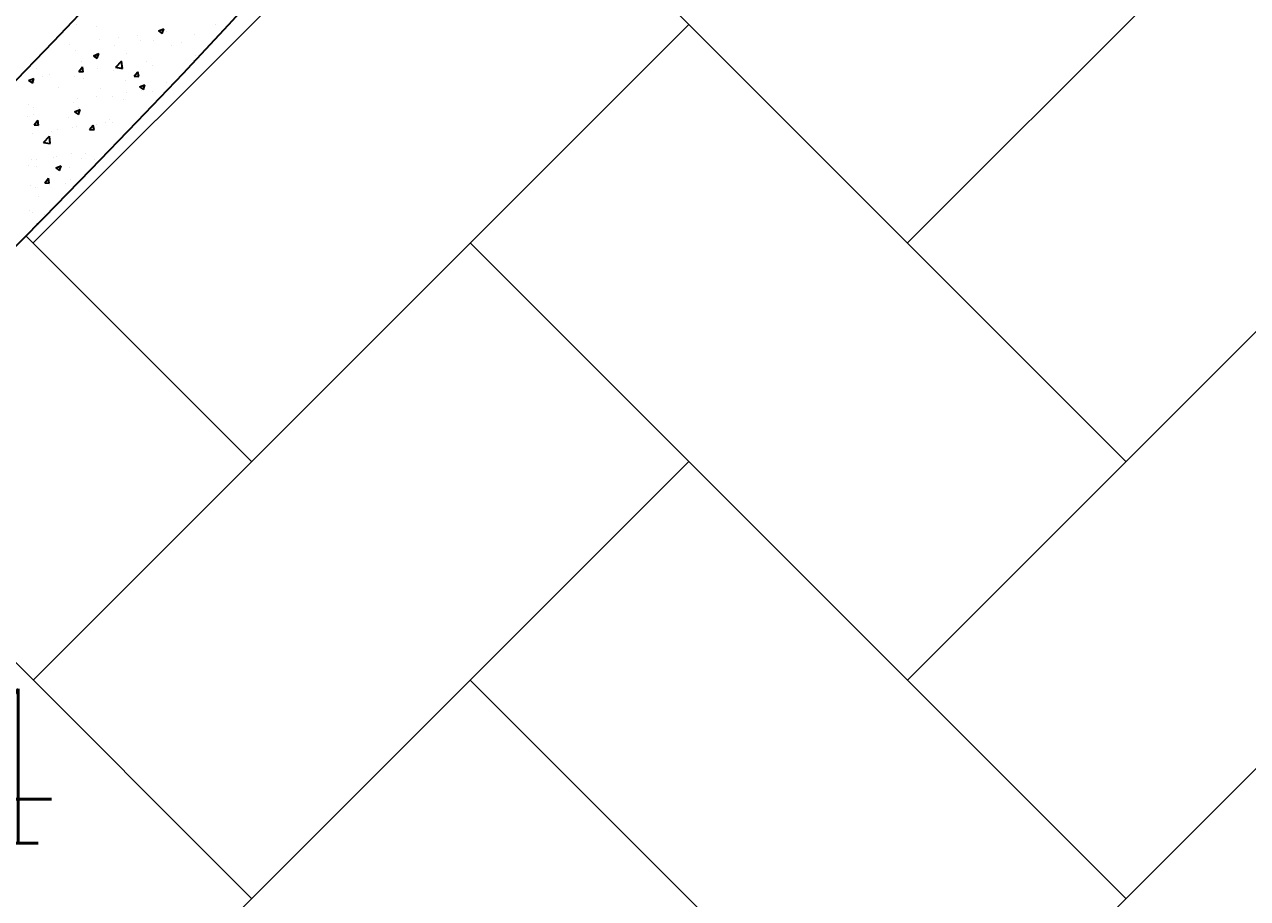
# Model space of a CAD drawing. Header units: millimetres. Extents: x 331487 to 517269, y 198509 to 399936.
# Drawn here: x 418019 to 419601, y 363083 to 364215 of the extents above; entities that cross this region are included whole.
import ezdxf

# ---------------------------------------------------------------- set-up
doc = ezdxf.new("R2010")
doc.units = ezdxf.units.MM
doc.header["$MEASUREMENT"] = 0
doc.layers.add('BEAM', color=1, linetype='Continuous', lineweight=5)
doc.layers.add('COLUMN', color=6, linetype='Continuous')
doc.styles.add('RC', font='romanc.shx', dxfattribs={"height": 200})

msp = doc.modelspace()

# ---------------------------------------------------------------- linework, layer by layer
at = {"layer": 'BEAM', "color": 253, "linetype": 'Continuous', "ltscale": 750}
for p, q in [((418030, 363932), (418878.5, 364780.5)), ((419161.4, 363932), (420009.9, 364780.5)), ((419444.2, 363649.2), (418595.7, 364497.7)), ((418030, 363366.3), (418878.5, 364214.8)), ((419161.4, 363366.3), (420009.9, 364214.8)), ((418312.8, 363649.2), (418020.6, 363941.4)), ((419444.2, 363083.5), (418595.7, 363932)), ((418312.8, 363083.5), (417733.4, 363662.9)), ((418030, 362800.6), (418878.5, 363649.2)), ((419161.4, 362800.6), (420009.9, 363649.2)), ((419444.2, 362517.8), (418595.7, 363366.3))]:
    msp.add_line(p, q, dxfattribs=at)
at = {"layer": 'COLUMN', "color": 2, "linetype": 'Continuous'}
for p, q in [((418085.7, 364214.3), (418085.7, 364214.3)), ((418266.2, 364214.4), (418266.2, 364214.4)), ((418061.9, 364198.2), (418061.9, 364198.2)), ((418112.5, 364212.4), (418112.5, 364212.4)), ((418140.2, 364197.8), (418140.2, 364197.8)), ((418165.2, 364201.1), (418165.2, 364201.1)), ((418192.2, 364206.6), (418199.2, 364209.3)), ((418192.2, 364206.6), (418197.1, 364203.3)), ((418197.1, 364203.3), (418199.2, 364209.3)), ((418203.1, 364206.1), (418203.1, 364206.1)), ((418238.3, 364201.9), (418238.3, 364201.9)), ((418077, 364189.5), (418077, 364189.5)), ((418084.5, 364181), (418084.5, 364181)), ((418115.3, 364195.9), (418115.3, 364195.9)), ((418135.8, 364188), (418135.8, 364188)), ((418168.7, 364193.7), (418168.7, 364193.7)), ((418186.4, 364194.4), (418186.4, 364194.4)), ((418209, 364187.4), (418209, 364187.4)), ((418222.1, 364191.4), (418222.1, 364191.4)), ((418038.7, 364174.6), (418038.9, 364174.6)), ((418038.9, 364174.6), (418038.9, 364174.8)), ((418092.4, 364167.4), (418092.4, 364167.4)), ((418108.1, 364174.4), (418115.1, 364177.1)), ((418108.1, 364174.4), (418113.1, 364171)), ((418113.1, 364171), (418115.1, 364177.1)), ((418136.9, 364159.5), (418144.7, 364167.6)), ((418145.7, 364158), (418144.6, 364167.5)), ((418150.7, 364177.4), (418150.7, 364177.4)), ((418176.8, 364166.6), (418176.8, 364166.6)), ((418237.1, 364168.6), (418237.1, 364168.6)), ((418239.9, 364174.9), (418239.9, 364174.9)), ((418034.1, 364157.4), (418034.1, 364157.4)), ((418050.7, 364150), (418050.7, 364150)), ((418089, 364154.1), (418093.9, 364159.8)), ((418089, 364154.1), (418095, 364153.6)), ((418095, 364153.5), (418093.8, 364159.8)), ((418113.9, 364158.3), (418113.9, 364158.3)), ((418134.6, 364154.7), (418134.6, 364154.7)), ((418136.8, 364159.4), (418145.7, 364158)), ((418138.9, 364161.6), (418138.9, 364161.6)), ((418160.8, 364147.8), (418165.6, 364153.5)), ((418166.7, 364147.3), (418165.6, 364153.5)), ((418185.1, 364161.1), (418185.1, 364161.1)), ((418024.1, 364142.1), (418031.1, 364144.8)), ((418024.1, 364142.1), (418029.1, 364138.8)), ((418029.1, 364138.8), (418031.1, 364144.8)), ((418031.3, 364140.2), (418031.3, 364140.2)), ((418042.5, 364147.1), (418042.5, 364147.1)), ((418063.5, 364133.6), (418063.5, 364133.6)), ((418083.3, 364147.7), (418083.3, 364147.7)), ((418095.8, 364144.8), (418095.8, 364144.8)), ((418149.2, 364142.6), (418149.2, 364142.6)), ((418160.8, 364147.8), (418166.7, 364147.3)), ((418167.8, 364134.1), (418174.8, 364136.8)), ((418167.8, 364134.1), (418172.8, 364130.8)), ((418172.8, 364130.8), (418174.8, 364136.8)), ((418202.6, 364140.3), (418202.6, 364140.3)), ((418087.6, 364118.9), (418087.6, 364118.9)), ((418112.6, 364122.2), (418112.6, 364122.2)), ((418116.9, 364131.4), (418116.9, 364131.4)), ((418133.4, 364121.4), (418133.4, 364121.4)), ((418146.6, 364117.8), (418146.6, 364117.8)), ((418150.5, 364127.2), (418150.5, 364127.2)), ((418170.3, 364129.1), (418170.3, 364129.1)), ((418183.9, 364127.8), (418183.9, 364127.8)), ((418024.4, 364110.6), (418024.4, 364110.6)), ((418030.1, 364106.9), (418030.1, 364106.9)), ((418082.1, 364114.4), (418082.1, 364114.4)), ((418083.8, 364101.9), (418090.8, 364104.6)), ((418083.8, 364101.9), (418088.8, 364098.5)), ((418088.3, 364107.7), (418088.3, 364107.7)), ((418088.8, 364098.5), (418090.8, 364104.6)), ((418022.6, 364096.2), (418022.6, 364096.2)), ((418029.9, 364097.7), (418029.9, 364097.7)), ((418031.2, 364085.1), (418036, 364090.9)), ((418037.2, 364084.6), (418036, 364090.9)), ((418076, 364094), (418076, 364094)), ((418124.2, 364087.7), (418124.2, 364087.7)), ((418129.3, 364091.7), (418129.3, 364091.7)), ((418132.2, 364088.2), (418132.2, 364088.2)), ((418170.5, 364095.8), (418170.5, 364095.8)), ((418028.9, 364073.6), (418028.9, 364073.6)), ((418031.2, 364085.1), (418037.2, 364084.6)), ((418043.4, 364062.1), (418051.2, 364070.2)), ((418053.9, 364075.8), (418053.9, 364075.8)), ((418061.2, 364079.5), (418061.2, 364079.5)), ((418080.9, 364081.1), (418080.9, 364081.1)), ((418086.3, 364082.7), (418086.3, 364082.7)), ((418102.9, 364078.9), (418107.7, 364084.6)), ((418102.9, 364078.9), (418108.9, 364078.3)), ((418108.9, 364078.3), (418107.7, 364084.6)), ((418112.2, 364085.8), (418112.2, 364085.8)), ((418043.3, 364062), (418052.2, 364060.6)), ((418052.2, 364060.6), (418051.1, 364070.1)), ((418131, 364054.9), (418131, 364054.9)), ((418027.7, 364040.3), (418027.7, 364040.3)), ((418034.9, 364040), (418034.9, 364040)), ((418056.5, 364042.9), (418056.5, 364042.9)), ((418060, 364043.3), (418060, 364043.3)), ((418079.6, 364047.8), (418079.6, 364047.8)), ((418092.1, 364040.8), (418092.1, 364040.8)), ((418097.8, 364048.3), (418097.8, 364048.3)), ((418109.9, 364040.6), (418109.9, 364040.6)), ((418024.2, 364031.7), (418024.2, 364031.7)), ((418033.8, 364030.8), (418033.8, 364030.8)), ((418059.5, 364029.4), (418066.5, 364032)), ((418059.5, 364029.4), (418064.4, 364026)), ((418064.4, 364026), (418066.5, 364032)), ((418077.6, 364029.4), (418077.6, 364029.4)), ((418026.5, 364007), (418026.5, 364007)), ((418045.1, 364009.9), (418049.9, 364015.7)), ((418045.1, 364009.9), (418051, 364009.4)), ((418051, 364009.4), (418049.9, 364015.7)), ((418071.5, 364008.9), (418071.5, 364008.9)), ((418078.4, 364014.5), (418078.4, 364014.5)), ((418033.7, 364003.9), (418033.7, 364003.9)), ((418036.6, 363992), (418036.6, 363992)), ((418025.3, 363973.7), (418025.3, 363973.7)), ((418029.6, 363971.1), (418029.6, 363971.1)), ((418045.2, 363969.4), (418045.2, 363969.4)), ((418035.1, 363956.8), (418036.4, 363957.3)), ((418035.1, 363956.8), (418035.6, 363956.5))]:
    msp.add_line(p, q, dxfattribs=at)
at = {"layer": 'COLUMN'}
for radius in [10508.3, 10658.3]:
    msp.add_arc((410459.2, 371453), radius, 298.48297, 358.12405, dxfattribs=at)

# ---------------------------------------------------------------- texts
at = {"layer": 'COLUMN', "style": 'RC'}
msp.add_text('GC4', height=200, dxfattribs=at).set_placement((417522.3, 363155))

doc.saveas('drawing.dxf')
